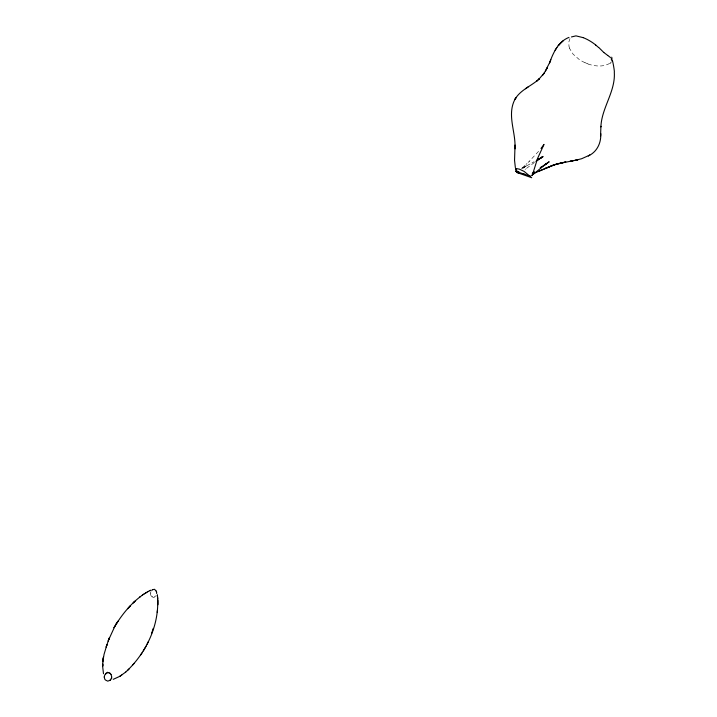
<?xml version="1.0" encoding="UTF-8"?>
<svg xmlns="http://www.w3.org/2000/svg" width="717" height="717" viewBox="0 0 717 717"><rect width="100%" height="100%" fill="white"/><g stroke="black" fill="none" stroke-linecap="round" stroke-linejoin="round"><path stroke-width="0.54" stroke-dasharray="3.58 2.69" d="M150.597 592.86L151.036 591.48M569.997 38.512L568.715 42.366L569.065 46.981M155.894 595.791L154.513 596.911M611.242 61.922L610.66 62.585M538.61 151.323L529.2 161.388M529.487 161.101L528.922 161.657M528.779 161.8L528.079 162.481M527.04 163.485L526 164.471M525.104 165.304L523.733 166.55M523.589 166.676L521.877 168.172M522.818 168.495L525.22 166.568L522.845 168.405M534.461 162.463L526.475 168.396M525.651 168.988L525.077 169.4M609.719 63.365C603.49 67.102 595.594 66.385 588.926 64.306M531.933 162.92L534.093 161.701M526.887 165.708L532.131 162.813M526.69 165.815L524.996 166.711M524.297 167.07L523.392 167.536M523.186 167.644L522.281 168.092M522.084 168.199L521.573 168.45M154.128 597.046L154.191 597.028A8.407 2.026 11.1 0 0 154.37 596.903M152.721 597.153L151.601 596.678M584.938 62.711L581.514 60.936A14.223 5.288 29.7 0 1 579.139 59.439L573.089 54.151L569.486 48.299M150.749 595.46L150.525 593.793M569.665 48.371A36.504 13.838 31.6 0 1 569.217 47.053M587.483 63.679A18.902 8.004 30.1 0 1 584.947 62.594M588.908 64.252A18.705 8.29 30.6 0 1 587.501 63.75M611.018 62.675A28.017 9.393 10 0 1 610.23 63.508M152.461 596.759A6.587 1.891 26.1 0 1 151.421 595.702M150.785 593.927A50.826 13.04 30.5 0 1 150.758 592.95M154.191 597.234A10.244 4.212 39.1 0 1 153.097 597.584M524.647 167.034L524.028 167.509L524.647 167.034"/><path stroke-width="1.08" d="M103.06 659.658L102.683 666.801L103.49 673.747M125.412 672.34C146.474 653.097 160.366 623.709 157.328 594.922M542.419 75.572L544.57 72.659L538.852 79.264L539.318 78.843C530.912 86.542 518.274 90.593 513.757 101.886C508.003 116.172 515.066 131.193 515.039 145.802L515.03 145.237L514.546 160.339L515.371 167.706M157.919 604.736L158 602.495M156.665 593.515L156.665 592.672M106.116 647.155L106.994 644.529L104.064 654.316L102.827 661.737M157.211 612.372L157.525 609.943M111.583 677.888L111.646 676.714M104.279 676.489L104.96 674.67A55.944 12.879 20.9 0 1 105.668 674.061M103.087 659.344L103.454 657.148L103.131 659.048M529.092 175.486L530.132 176.158M532.202 175.593L537.553 158.475L544.015 144.422L541.021 148.482M106.331 646.483L109.28 637.996L108.115 641.132M151.672 633.219L153.241 628.37M108.384 640.424L114.971 626.022L114.003 627.725C122.096 614.03 132.591 601.124 146.187 592.601L145.542 592.977M550.853 59.726L549.437 63.186C553.121 53.058 558.149 41.568 568.975 37.409M611.879 60.9C611.924 55.532 614.827 71.996 614.308 72.283C615.562 91.704 601.599 107.792 600.891 126.909L600.927 126.3L600.532 136.311L600.667 133.496C601.446 142.701 596.947 152.103 588.29 155.903L589.75 155.087M549.688 62.567L544.194 73.17M147.11 644.216L148.285 641.76M111.323 678.721L110.732 679.617A64.378 14.43 27.5 0 1 110.382 679.976L110.185 680.146M545.503 71.108L547.34 67.739L547.017 68.33M146.044 646.241L143.257 651.018M116.513 623.449L115.32 625.421L116.333 623.754M556.858 47.465L555.101 50.307M117.776 621.505L116.719 623.145L117.982 621.191M140.451 655.23L142.002 652.954M515.917 168.791L515.819 168.934A5.144 1.031 26.2 0 0 515.89 169.167M151.69 590.449L151.762 590.369A38.431 9.841 28 0 1 152.354 589.777M132.896 664.793L134.124 663.359M127.743 608.742L130.476 605.757L128.262 608.168M559.681 43.916L558.193 45.646L563.463 40.511M127.393 670.601L129.302 668.728M132.914 603.167L135.011 601.169L133.461 602.63M105.533 674.007L106.555 673.308M537.203 80.645L536.728 81.057L539.318 78.843M536.639 171.542L545.494 164.372L544.848 164.865M536.343 171.793L533.771 173.855M140.487 596.49L139.421 597.333M125.717 672.098L119.667 676.4L113.25 679.34M533.627 173.971L531.727 175.441M545.18 164.614L549.177 161.773L542.312 166.407M535.904 161.406L542.778 156.718L536.89 160.115M142.575 594.976L142.253 595.209M540.304 167.832L541.64 166.882L540.304 167.823L540.976 167.357M538.852 159.299L538.126 159.801M571.449 36.943L575.975 35.868L583.199 37.651M528.232 86.874L525.462 88.738M534.568 171.793L533.896 172.25M533.547 172.474L532.346 173.254M143.938 594.017L144.287 593.793M119.667 676.4L121.747 675.082M145.856 592.789L150.507 590.19M147.953 591.552L147.361 591.892M152.488 589.741L154.487 589.275L156.351 591.22M149.961 590.494L149.548 590.727M589.491 155.23L581.621 158.735L574.604 160.491L577.83 159.846M109.853 680.361L107.765 681.141L105.74 680.164A2.922 0.708 28.9 0 1 104.87 679.375L104.27 677.413M106.761 673.191L107.245 672.976M539.453 170.969L554.232 164.767L565.821 161.934L553.551 165.009L532.283 174.061M544.956 168.486L557.234 163.808L573.098 160.769L569.872 161.334M516.204 168.612L519.269 169.104L524.127 171.408L531.709 177.726L516.625 172.385L517.531 172.349M577.113 159.99L570.651 161.2M108.939 672.824L109.835 673.2M530.383 176.319L515.586 171.193L517.531 172.205M607.711 55.424L603.929 52.574M607.98 55.612L610.481 57.53M595.764 44.992L593.165 43.065A12.852 3.065 31.3 0 0 586.927 39.31L585.287 38.539A15.156 3.495 31.2 0 0 583.172 37.625M603.804 52.475L598.883 47.609M111.09 674.634L111.637 676.597M156.539 591.83L156.629 592.323M157.337 595.11L157.677 597.673M157.373 595.836L157.399 596.069M157.713 598.005L157.839 599.161M157.991 601.653L157.937 600.344M515.057 148.32L515.066 148.849L515.03 145.237M102.692 664.13L102.701 666.236L102.692 664.426M611.081 58.866A17.531 6.211 -3.5 0 1 611.664 59.538M611.718 57.199A32.794 12.359 -14.3 0 1 611.951 58.695M595.54 44.956A19.735 4.203 32.1 0 1 598.632 47.528M525.57 174.572A7.269 1.461 20.9 0 1 523.643 174.025M519.475 172.385A7.269 1.461 20.9 0 1 515.55 169.553M515.514 169.436A9.097 1.855 28.7 0 1 515.64 169.087M516.195 168.934A11.409 2.42 24.3 0 1 516.652 168.853M110.149 680.128A35.429 7.914 27.2 0 1 109.809 680.334M111.816 678.049A47.349 10.576 34.6 0 1 111.144 678.587M110.024 673.209A5.171 1.864 25.3 0 1 111.001 674.607M108.518 672.779A2.796 0.869 30.8 0 1 108.957 672.842M107.012 672.806A12.512 4.329 35.3 0 1 107.675 672.259M106.044 673.272A17.898 3.235 2.4 0 1 106.161 673.146M104.377 677.466A43.19 9.904 30.8 0 1 104.35 676.534M156.181 591.14A25.194 6.05 29.1 0 1 156.405 591.758M519.081 173.317L517.289 172.232L519 173.353M516.016 97.62L515.129 99.054L516.016 97.62M546.435 163.61L545.054 164.552L546.435 163.61M542.85 156.7L541.218 157.659L542.85 156.7M538.87 158.986L538.073 159.443L538.915 158.968M541.29 157.606L540.457 158.081L541.29 157.606"/></g></svg>
